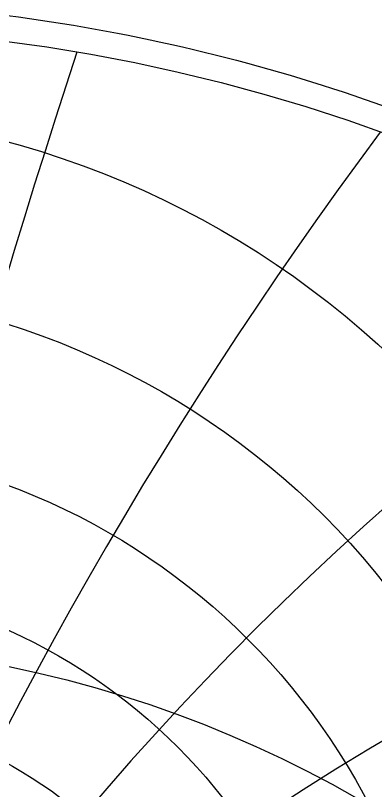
# Model space of a CAD drawing. Header units: millimetres. Extents: x -69 to 69, y -69 to 71.
# Drawn here: x 9.22 to 23, y 39.13 to 68.81 of the extents above; entities that cross this region are included whole.
import ezdxf

# ---------------------------------------------------------------- set-up
doc = ezdxf.new("R2010")
doc.units = ezdxf.units.MM
for name, color, linetype in [('CUT_OUTER', 1, 'Continuous'), ('ENGRAVE', 7, 'Continuous'), ('ENGRAVE_FINE', 8, 'Continuous')]:
    doc.layers.add(name, color=color, linetype=linetype)

msp = doc.modelspace()

# ---------------------------------------------------------------- linework, layer by layer
at = {"layer": 'CUT_OUTER'}
msp.add_lwpolyline([(8.9165, 68.8147), (9.3386, 68.7587), (9.7603, 68.7001), (10.1816, 68.639), (10.6026, 68.5752), (11.0232, 68.5088), (11.4433, 68.4399), (11.863, 68.3684), (12.2823, 68.2943), (12.7011, 68.2177), (13.1195, 68.1385), (13.5373, 68.0567), (13.9547, 67.9723), (14.3715, 67.8854), (14.7877, 67.796), (15.2034, 67.704), (15.6186, 67.6094), (16.0331, 67.5123), (16.4471, 67.4127), (16.8604, 67.3105), (17.2731, 67.2057), (17.6851, 67.0985), (18.0965, 66.9887), (18.5072, 66.8764), (18.9172, 66.7616), (19.3265, 66.6443), (19.735, 66.5244), (20.1429, 66.4021), (20.5499, 66.2772), (20.9562, 66.1499), (21.3617, 66.0201), (21.7664, 65.8878), (22.1702, 65.753), (22.5733, 65.6157), (22.9755, 65.476), (23.3768, 65.3337)], dxfattribs=at)
at = {"layer": 'ENGRAVE'}
for centre, radius in [((0, 0), 68.4), ((0, 30.8113), 34.3351), ((0, 28.589), 29.7615), ((0, 26.798), 25.6255), ((0, 25.3528), 21.829), ((0, 0), 44.7739), ((0, 24.1917), 18.2971)]:
    msp.add_circle(centre, radius, dxfattribs=at)
for centre, radius, start, end in [((0, 33.5849), 39.4795, 131.30785, 48.69215), ((0, 37.0825), 45.3808, 158.30757, 21.69243), ((0, 41.5606), 52.3099, 177.16632, 2.83368)]:
    msp.add_arc(centre, radius, start, end, dxfattribs=at)
at = {"layer": 'ENGRAVE_FINE'}
for centre, radius, start, end in [((326.7411, -36.2572), 331.7816, 161.791968, 176.450933), ((326.7411, -36.2572), 331.7816, 161.791968, 176.450933), ((158.2911, -36.2572), 168.4499, 143.3264, 172.854105), ((158.2911, -36.2572), 168.4499, 143.3264, 172.854105), ((-99.7891, -36.2572), 115.2265, 10.840654, 55.662821), ((-99.7891, -36.2572), 115.2265, 10.840654, 55.662821), ((99.7891, -36.2572), 115.2265, 124.337179, 169.159346), ((99.7891, -36.2572), 115.2265, 124.337179, 169.159346), ((-68.6608, -36.2572), 89.6303, 14.688568, 75.445741), ((-68.6608, -36.2572), 89.6303, 14.688568, 75.445741), ((68.6608, -36.2572), 89.6303, 104.554259, 165.311432), ((68.6608, -36.2572), 89.6303, 104.554259, 165.311432)]:
    msp.add_arc(centre, radius, start, end, dxfattribs=at)

doc.saveas('drawing.dxf')
